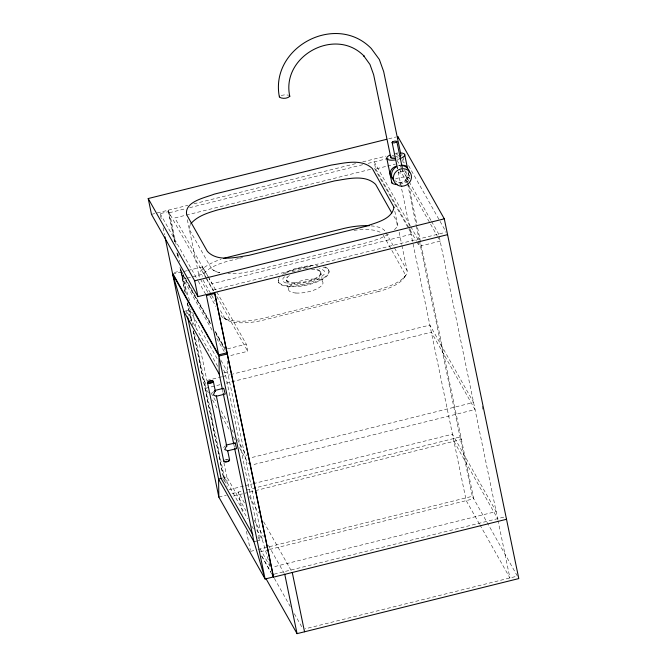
<?xml version="1.0" encoding="UTF-8"?>
<svg xmlns="http://www.w3.org/2000/svg" width="667" height="667" viewBox="0 0 667 667"><rect width="100%" height="100%" fill="white"/><g stroke="black" fill="none" stroke-linecap="round" stroke-linejoin="round"><path stroke-width="0.5" stroke-dasharray="3.33 2.5" d="M408.179 172.736C409.246 179.74 400.692 185.81 394.939 180.624M190.32 224.329L189.178 228.598L189.928 230.499L210.664 267.209L214.099 270.694L219.852 272.703M403.969 277.864L406.095 274.879M212.348 393.071L213.582 391.454M223.653 447.657L224.887 446.048M394.455 229.748C399.858 225.421 395.856 219.059 392.771 214.741M284.601 276.713L282.975 278.381L282.875 281.399C294.305 288.753 315.191 283.392 324.379 274.079L324.479 271.06L321.411 268.834L319.493 268.459M391.671 156.211L392.58 155.694A5.411 1.893 -11.7 0 1 393.713 155.228M388.411 234.367L379.673 238.636L369.076 242.121L252.068 271.186L240.629 273.17L228.072 273.678M292.138 271.869L303.927 268.643M396.832 158.087L398.116 157.712M281.191 95.423L285.017 94.797L288.586 95.173M388.719 138.803L395.789 137.043M151.484 214.357L187.861 205.319M193.922 203.81L355.703 163.623M362.765 161.873L385.96 156.111M394.014 154.11L398.066 153.102M161.206 218.701L160.163 213.682L168.484 211.614L206.095 278.189M174.671 241.846L168.126 210.222L169.518 212.69L184.642 208.929M189.686 207.679L363.148 164.591M368.192 163.34L391.387 157.579M392.396 157.329L395.423 156.578M395.931 156.453L402.484 154.819M370.502 169.335L174.854 217.934L208.588 277.664M410.263 225.704L374.195 161.848L375.671 168.968L386.56 166.258M387.552 166.016L395.481 164.04M174.295 272.52L180.765 270.91L210.747 323.995M172.686 274.162L181.007 272.094L210.997 325.179M186.752 270.76L181.799 271.986L210.755 323.253M187.744 270.51L202.601 266.825L207.679 275.813M238.544 258.529L228.473 261.03A33.875 11.864 -11.7 0 0 202.46 276.313M239.553 258.279L242.58 257.529M186.243 278.364L183.267 279.106L212.74 331.266M187.235 278.122L204.069 273.937L205.594 276.638M213.207 290.037L445.239 232.399M416.817 241.813L419.36 246.315L440.162 241.146L437.619 236.652M184.767 311.206L191.329 309.58M378.789 291.446L262.123 320.427A34.576 12.106 -11.7 0 1 225.029 318.551M227.472 348.841L246.29 344.172L247.757 351.284L228.939 355.961M223.87 372.961L227.564 372.044L227.372 360.997M221.577 376.83L204.394 381.099L206.937 385.593M222.595 376.58L229.673 374.821M230.682 374.571L429.873 325.087L473.562 402.443L250.108 457.946M220.018 384.701L205.87 388.211L208.404 392.713M226.088 383.192L431.341 332.208L475.037 409.555L251.576 465.057M222.253 478.139L226.872 476.988L246.09 511.014M229.014 489.703L244.18 485.935M245.189 485.684L252.268 483.934M253.277 483.675L452.468 434.2L496.156 511.547L272.703 567.058M232.108 493.605L242.196 491.095M246.798 489.953L460.03 436.985L461.431 439.453L248.191 492.421M218.859 497.132L226.263 495.289M233.508 496.073L247.674 492.554M253.96 541.729L256.453 541.112M256.728 541.037L262.273 539.661L270.202 566.15M250.584 551.367L255.261 550.2M258.071 549.508L472.311 496.29L517.4 576.105L305.178 628.823M260.472 551.726L268.559 549.716M269.568 549.466L473.712 498.758L417.025 225.037M274.17 574.17L504.11 517.058M304.761 268.501L308.062 267.917M400.2 165.183L398.641 165.441M223.929 318.134L226.988 319.985M225.037 318.543L219.218 308.638M220.927 315.291L221.811 316.583A37.394 13.098 -11.7 0 0 261.898 318.626L378.898 289.561A37.394 13.098 -11.7 0 0 407.095 270.56L401.868 245.323M408.579 165.616L439.57 220.477M440.078 221.377L446.173 232.174M397.023 160.28L401.092 167.475M401.601 168.376L408.713 180.965M409.221 181.866L431.065 220.544M431.574 221.436L438.686 234.034L497.899 519.96M399.516 169.193L407.137 182.683M407.645 183.583L437.11 235.751M410.772 226.605L417.884 239.195M375.671 168.968L416.308 240.92M374.537 168.334L411.722 234.159L212.031 283.758L209.079 278.531M385.951 232.716L394.039 247.04M394.547 247.932L407.095 270.56M383.267 235.209L391.362 249.533M391.871 250.433L404.886 273.87A34.576 12.106 -11.7 0 1 378.789 291.446M453.944 441.321L497.632 518.668M479.431 524.004L466.216 500.617L409.538 226.897M479.94 524.896L509.913 577.964L498.107 520.977M208.187 276.713L216.316 291.104M216.825 292.004L246.29 344.172M206.103 277.539L213.723 291.029M216.775 296.423L247.757 351.284M206.603 279.089L213.207 290.787M203.035 279.982L211.122 294.305M211.631 295.206L215.174 301.467M207.846 292.263L199.758 277.939A36.702 12.856 -11.7 0 1 221.044 259.263M209.872 295.848L215.941 306.595M160.163 213.682L197.774 280.257M198.282 281.157L206.411 295.556M215.324 331.349L224.471 347.54M215.324 332.091L224.979 349.183M216.075 334.175L225.221 350.375M216.8 338.461L224.42 351.959M220.994 360.405L227.564 372.044L262.273 539.661L256.211 528.914M189.67 309.988L217.484 359.238M223.553 369.977L225.071 372.661L259.78 540.287L257.754 536.702M217.692 366.325L186.343 310.814L186.968 313.865M210.997 392.788L216.075 401.784M221.161 410.78L227.764 422.469M231.824 429.665L233.35 432.366M237.41 439.561L246.557 455.744M212.473 399.908L217.55 408.904M221.611 416.1L229.231 429.59M233.3 436.785L235.334 440.378M239.395 447.574L248.541 463.765M249.366 496.531L258.554 512.815M263.665 521.852L291.246 570.685M244.43 502.918L238.302 492.063L242.88 514.174M254.135 520.093L263.323 536.376M268.434 545.414L284.267 573.445M224.379 477.605L247.64 518.793M251.692 525.955L253.71 529.54M260.013 548.666L270.168 566.658M261.647 555.836L270.835 572.111M274.412 578.439L290.245 606.47M294.33 613.707L301.993 627.272M261.739 556.245L271.903 574.237M189.52 300.542L181.007 272.094L185.226 292.463M482.208 406.17L482.841 409.221M408.362 172.428L409.613 178.464M402.901 156.853L404.177 162.981M405.853 171.102L407.979 181.349M408.804 185.351L416.85 224.195M402.568 159.496L403.41 163.573M404.677 169.693L407.429 182.958M407.637 183.984L416.091 224.787M416.3 225.805L419.26 240.087M419.468 241.112L472.311 496.29M418.309 241.229L419.36 246.315M402.685 169.751L403.093 171.761M398.157 171.944L409.321 225.88M394.814 211.256L398.316 228.164M399.149 232.199L401.659 244.314M328.556 269.635L328.689 270.293M320.594 271.611L322.711 281.849M286.602 280.057L288.719 290.295M278.631 282.033L278.773 282.691M202.601 266.825L204.069 273.937M187.335 219.71L198.999 276.038M222.611 390.362L223.028 392.396M233.967 445.222L234.392 447.257M246.415 531.266L250.375 550.358M192.796 312.414L196.373 329.69M198.266 338.828L206.887 380.482M223.929 462.765L226.872 476.988L227.047 487.027M169.518 212.69L176.488 246.356M178.181 254.519L179.656 261.656M181.349 269.818L186.418 294.305M188.744 305.528L192.821 325.229M194.447 333.075L225.504 483.041M168.484 211.614L174.729 241.762M177.022 252.818L178.056 257.846M180.348 268.901L180.765 270.91M187.335 302.643L191.129 320.969M193.238 331.149L224.445 481.824M176.997 253.068L177.839 257.154M179.957 267.35L185.234 292.855M187.352 303.06L191.154 321.419M193.055 330.607L224.112 480.573M163.082 227.747L164.532 234.784M408.237 181.174A9.196 3.218 -11.7 0 1 398.566 184.267M395.439 178.998A9.196 3.218 -11.7 0 1 405.119 177.03A9.196 3.218 -11.7 0 1 409.755 179.29M399.708 158.771A9.196 3.218 -11.7 0 1 397.474 159.455M396.373 153.16A9.196 3.218 -11.7 0 1 397.932 152.968M409.53 175.029A9.213 8.579 -29.5 0 1 397.64 182.641M398.824 165.766A9.213 8.579 -29.5 0 1 400.392 165.508M396.34 154.577A5.411 1.893 -11.7 0 1 397.657 154.427M219.693 272.711A37.385 13.09 -11.7 0 1 211.989 269.143M371.085 225.871A36.702 12.856 -11.7 0 1 385.443 231.816M353.985 230.365A33.875 11.864 -11.7 0 1 380.073 232.199M224.746 460.072A2.993 1.051 -11.7 0 1 227.647 459.355M226.255 460.005A2.66 0.934 -11.7 0 1 227.597 459.805M311.564 269.476A17.609 6.17 -11.7 0 1 318.784 276.855A17.609 6.17 -11.7 0 1 294.581 283.475A17.609 6.17 -11.7 0 1 289.478 275.513M316.733 269.376A17.609 6.17 -11.7 0 1 306.762 281.432A17.609 6.17 -11.7 0 1 287.294 276.688M323.02 267.008A25.863 9.055 -11.7 0 1 308.379 284.717A25.863 9.055 -11.7 0 1 279.79 277.747M285.301 273.478A25.863 9.055 -11.7 0 1 312.189 266.266M324.879 266.958A25.863 9.055 -11.7 0 1 307.695 284.192A25.863 9.055 -11.7 0 1 279.006 277.972M282.658 274.395A25.863 9.055 -11.7 0 1 317.959 265.633M398.733 172.069L398.466 172.319A2.276 0.8 -11.7 0 0 398.616 172.928L400.609 173.011L402.985 171.994A2.284 0.8 -11.7 0 0 402.835 171.386L401.451 171.227A2.493 0.875 -11.7 0 0 399.641 171.611L398.733 172.069M295.94 293.021A17.609 6.17 -11.7 0 0 322.953 283.442A17.609 6.17 -11.7 0 0 298.257 281.757A17.609 6.17 -11.7 0 0 295.94 293.021"/><path stroke-width="1" d="M215.216 390.545L213.432 394.989L216.166 396.281L225.254 394.022L223.72 388.269L214.632 390.528M391.054 156.753L390.829 157.729L391.971 158.371L395.481 158.362M390.829 157.729L373.645 74.737L369.968 64.474L363.79 55.903L364.165 56.203C335.526 26.28 280.832 56.103 289.795 96.34C287.244 98.708 282.324 98.974 279.398 97.149L279.631 96.248M190.879 223.645C197.582 215.9 207.996 212.806 217.492 209.972L334.5 180.907C347.54 178.931 365.057 174.087 375.621 184.375L391.804 213.031M227.472 450.875L236.56 448.616L235.226 442.971L225.938 445.122L226.522 445.131L226.48 446.081L224.737 449.583L227.672 450.667L229.565 459.821M400.158 156.72L400.992 155.203L383.675 71.577L379.348 59.488L371.294 48.524C335.951 12.214 269.81 47.132 279.331 96.707M447.565 234.642L197.957 296.64L151.484 214.357L148.207 198.541L386.702 139.303M148.207 198.541L194.689 280.824L444.289 218.826L518.793 578.572L297.057 633.65L265.9 578.489M218.693 354.852L227.013 352.785L214.732 293.488L206.411 295.556L218.693 354.852L172.445 272.978L164.949 236.793M227.255 353.969L218.934 356.036L172.686 274.162L218.859 497.132L265.107 579.006L273.428 576.938L227.255 353.969L226.238 352.176M221.327 478.364L218.559 479.056L218.859 497.132M272.62 575.496L273.545 577.138L506.511 519.276M396.415 166.183C390.77 167.717 387.352 174.395 392.813 178.648M401.009 165.066L404.952 165.491L406.386 166.283L407.545 168.501M289.32 95.506L289.795 96.34M444.289 218.826L397.815 136.543L398.224 138.519M172.686 274.162L183.842 311.439L219.243 374.112L222.403 389.353M252.91 534.842L221.052 478.439L187.602 316.908M219.243 374.112L218.934 356.036L265.107 579.006L253.96 541.729L218.559 479.056L183.842 311.439M404.611 154.319L407.529 168.401M396.857 141.637L402.268 167.742M392.113 142.43L397.524 168.534M386.893 158.771L391.888 182.925M292.263 572.494L304.544 631.791M284.776 574.354L297.057 633.65M214.599 292.505L273.545 577.138M223.245 393.413L233.758 444.205M234.601 448.266L253.96 541.729M194.689 280.824L197.957 296.64M213.323 381.382L215.433 391.571M216.275 395.648L226.822 446.582M207.529 382.825L223.77 461.264A2.993 1.051 -11.7 0 0 227.939 461.289A2.993 1.051 -11.7 0 0 228.906 459.455M235.026 442.863L235.042 443.522M400.792 152.91A9.196 3.218 -11.7 0 1 399.708 158.771M395.122 159.93A9.196 3.218 -11.7 0 1 387.193 159.13A9.196 3.218 -11.7 0 1 389.828 155.144M397.082 184.35A9.196 3.218 -11.7 0 1 391.746 182.091M401.184 165.483A9.213 8.579 -29.5 0 1 409.463 172.003M393.747 180.357A9.213 8.579 -29.5 0 1 396.582 166.625M369.218 225.746A36.702 12.856 -11.7 0 0 344.322 228.347L227.314 257.412A36.702 12.856 -11.7 0 0 223.687 258.429M229.298 460.222A2.66 0.934 -11.7 0 1 226.53 461.847A2.66 0.934 -11.7 0 1 224.27 460.989M393.997 207.304C391.821 219.618 375.813 222.62 365.799 226.305L248.799 255.369C235.693 257.229 217.667 262.256 207.387 251.401L186.652 214.691C184.209 201.517 205.219 197.732 214.215 194.155L331.224 165.091C344.264 163.115 361.781 158.279 372.344 168.568L393.997 207.304M392.488 141.946L392.229 142.196A2.276 0.8 -11.7 0 0 392.379 142.805L394.372 142.888L396.748 141.871A2.284 0.8 -11.7 0 0 396.598 141.262L395.214 141.104A2.493 0.875 -11.7 0 0 393.405 141.487L392.488 141.946M401.792 186.201A9.213 8.579 -29.5 0 0 410.547 173.137A9.213 8.579 -29.5 0 0 394.881 173.045A9.213 8.579 -29.5 0 0 401.792 186.201M208.521 381.624A3.018 1.059 -11.7 0 0 208.187 383.208A2.993 1.051 -11.7 0 0 212.331 382.583A2.993 1.051 -11.7 0 0 212.665 381.015A3.018 1.059 -11.7 0 0 208.521 381.624M211.214 380.732A2.66 0.934 -11.7 0 0 207.896 381.916A2.66 0.934 -11.7 0 0 209.496 382.85A2.66 0.934 -11.7 0 0 212.823 381.666A2.66 0.934 -11.7 0 0 211.214 380.732"/></g></svg>
